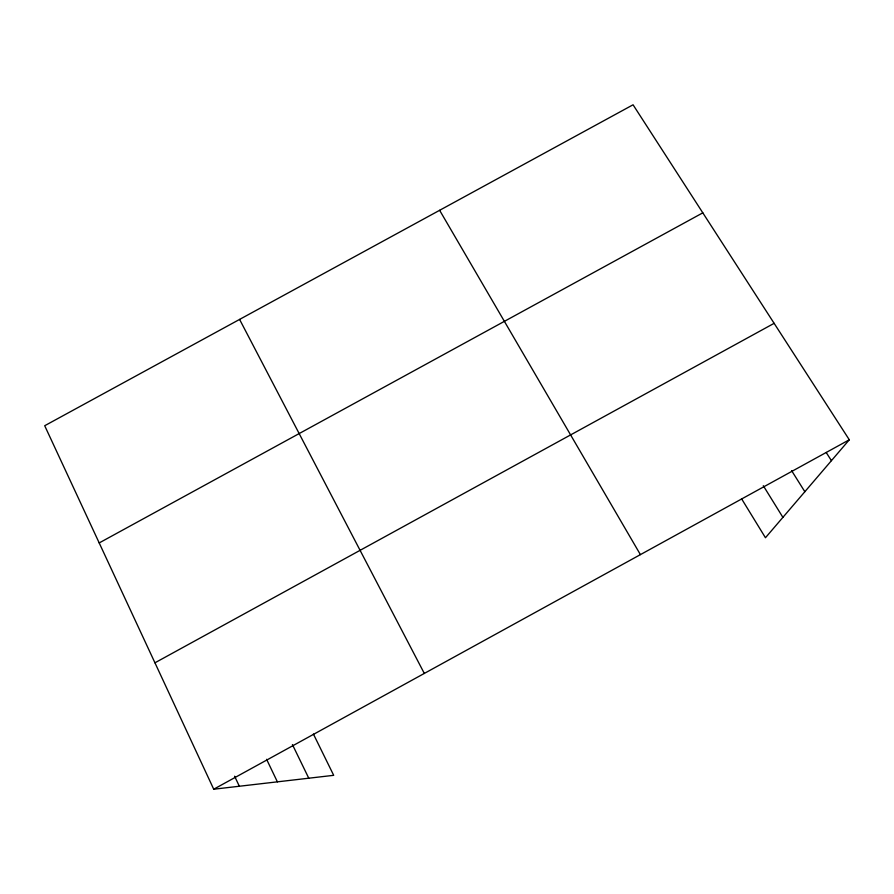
<?xml version="1.0" encoding="UTF-8"?>
<svg xmlns="http://www.w3.org/2000/svg" width="894" height="894" viewBox="0 0 894 894"><rect width="100%" height="100%" fill="white"/><g stroke="black" fill="none" stroke-linecap="round" stroke-linejoin="round"><path stroke-width="1.34" d="M313.414 734.063L333.697 775.321L213.722 789.212L44.7 425.723L633.064 104.788L849.3 439.781L765.454 537.741L741.517 498.696M154.941 662.812L774.126 323.326M213.722 789.212L849.3 439.781M99.2 542.926L702.818 212.839M826.179 452.442L831.431 460.667M791.615 470.657L804.846 491.722M763.297 485.71L782.898 517.358M439.636 210.302L640.406 554.626M239.592 319.415L424.315 673.439M292.427 744.579L308.776 778.216M266.591 759.308L277.386 781.848M234.608 776.216L239.335 786.251"/></g></svg>
